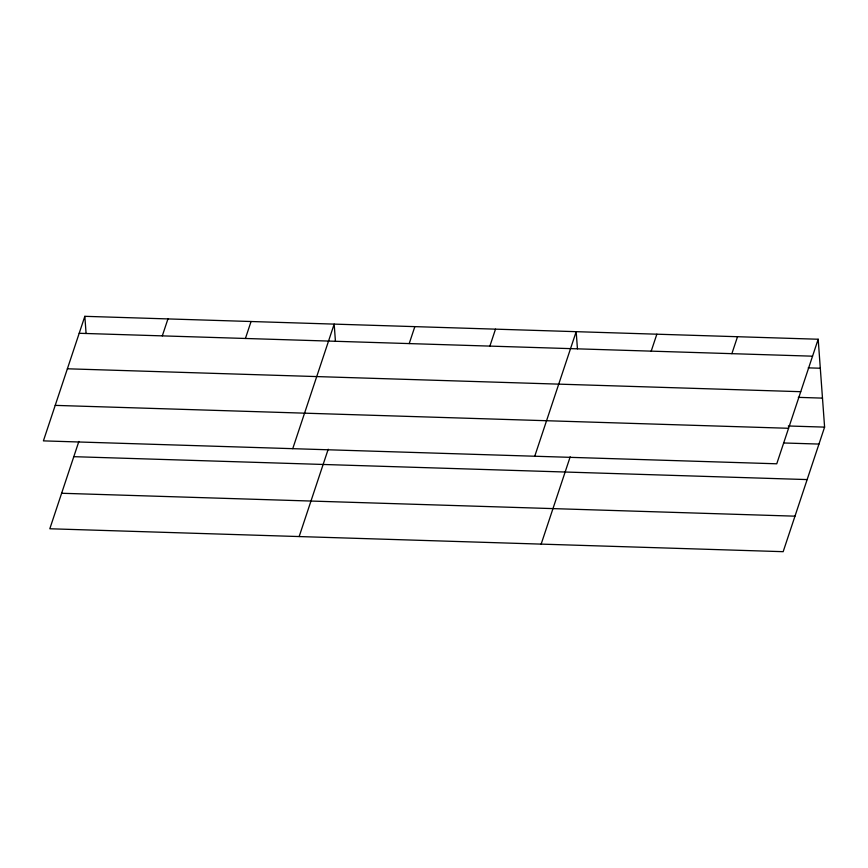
<?xml version="1.0" encoding="UTF-8"?>
<svg xmlns="http://www.w3.org/2000/svg" width="868" height="868" viewBox="0 0 868 868"><rect width="100%" height="100%" fill="white"/><g stroke="black" fill="none" stroke-linecap="round" stroke-linejoin="round"><path stroke-width="1.3" d="M84.836 316.321L43.4 440.879L776.751 463.794L818.188 339.236L84.836 316.321L86.084 333.464M78.858 441.454L49.812 528.764L783.164 551.679L824.6 427.121L818.188 339.236M162.305 335.873L167.947 318.925M245.416 338.477L251.058 321.518M292.744 448.669L334.18 324.111L335.428 341.254M299.156 536.554L328.202 449.244M409.208 343.587L414.839 326.639M489.877 346.104L495.509 329.156M534.742 456.232L576.178 331.674L577.437 348.817M541.155 544.117L570.2 456.807M651.206 351.149L656.848 334.191M731.876 353.667L737.518 336.719M79.194 333.279L812.546 356.184M808.206 367.858L820.303 368.238M67.379 368.791L800.741 391.696M798.278 397.36L822.484 398.119M788.296 425.982L824.6 427.121M55.216 405.378L788.567 428.282M783.999 442.984L818.958 444.069M73.791 456.676L807.153 479.581M61.628 493.263L794.98 516.167"/></g></svg>
